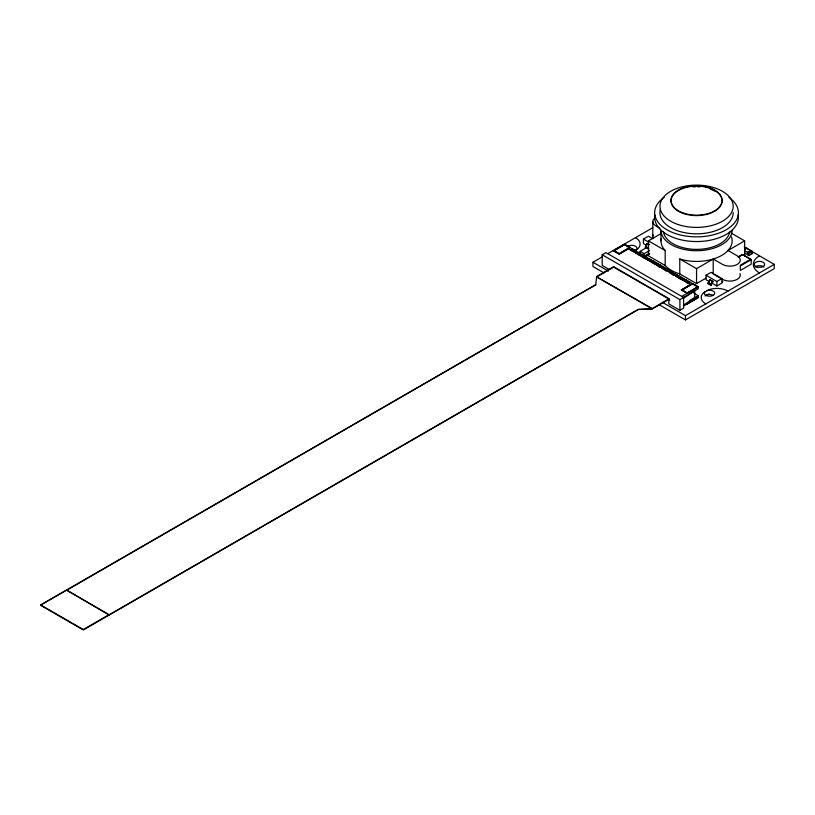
<?xml version="1.0" encoding="UTF-8"?>
<svg xmlns="http://www.w3.org/2000/svg" width="815" height="815" viewBox="0 0 815 815"><rect width="100%" height="100%" fill="white"/><g stroke="black" fill="none" stroke-linecap="round" stroke-linejoin="round"><path stroke-width="1.22" d="M740.356 265.945L740.417 265.16L750.697 259.221L751.186 259.69L751.186 264.192L740.356 270.437L740.356 265.945L751.186 259.69L742.465 254.474L738.359 256.847M595.734 284.985L596.651 276.764L652.153 308.804L638.277 309.333L109.2 614.795L66.647 590.233L595.734 284.771L40.75 604.975L66.647 590.019L109.2 615.009M645.837 247.291L645.317 247.587L646.876 243.756L649.321 244.561M708.48 282.683L710.018 279.606L712.901 281.277L710.823 285.403L707.94 283.243L708.48 282.683L711.363 284.353L712.901 281.277M727.938 250.562L744.655 240.873L731.065 233.008M646.876 244.5L647.395 243.451M710.823 285.403L711.363 284.353M634.416 250.969L638.002 248.606A15.699 9.067 0 0 0 635.506 237.674M704.975 295.967L709.05 293.909M683.683 298.198L694.706 290.863L694.706 297.699L683.683 305.034M609.274 269.521L602.204 265.435L602.204 254.759L605.902 252.619L683.602 297.485L683.602 308.162L679.904 310.301L668.799 303.893L668.799 298.545L613.308 266.505M603.966 272.862L592.953 266.505L592.953 262.236L602.591 256.674M607.756 253.689L652.856 227.65M690.631 284.455L681.381 290.008L690.631 284.455L628.477 248.565L619.227 253.903L613.308 250.704L624.219 244.398L629.587 247.495M629.771 247.393L624.779 244.51L613.858 250.806L624.779 244.296L629.954 247.495L619.043 253.801L629.954 247.281M646.672 245.468L643.432 243.593L643.432 239.101L648.445 236.207L652.774 238.703M613.308 250.704L619.227 254.117L628.477 248.779L631.065 250.276L632.919 249.207L631.065 250.276M705.922 278.19L696.55 283.6L679.781 273.942A35.585 20.548 0 0 1 665.172 265.517L648.455 255.829L648.455 240.873L660.945 233.661M631.065 250.49L632.542 251.346L634.396 250.134L636.617 251.56M636.617 251.417L634.763 252.487M638.094 252.273L636.24 253.475L638.094 252.273L640.315 253.689M596.651 276.55L613.308 266.933L668.799 298.973L652.153 308.59L596.651 276.978L613.919 267.004M640.121 254.086L640.121 251.346L646.631 247.587L648.679 248.769M640.315 253.557L638.461 254.759L639.948 255.615L641.792 254.331L639.948 255.401L642.169 256.684L644.013 255.615L642.169 256.684M640.121 251.346L644.207 253.709L649.636 250.572M644.207 253.709L644.207 256.44L649.636 253.312M648.73 254.036L644.207 256.44M642.169 256.898L643.646 257.754L649.514 254.26M643.646 257.754C644.808 255.034 650.258 258.182 645.867 259.027M647.711 257.754L645.867 258.813L643.646 257.54M651.409 259.883L649.198 258.6L647.344 259.669L649.565 260.953L651.409 259.883L649.565 260.953M647.344 259.883L649.198 258.6M651.042 261.809L652.897 260.739C659.753 263.693 646.794 263.194 652.897 260.739M653.263 263.092L655.117 262.022M653.263 263.306L654.74 264.162L656.595 262.878L658.815 264.162L656.961 265.435L658.449 266.291L660.293 265.018L658.449 266.291M654.74 264.162L656.595 262.878M658.815 264.162L656.961 265.221L654.74 263.948M660.659 267.361C665.071 264.651 659.539 269.541 658.449 266.077M662.147 268.216L663.991 267.147C670.847 270.101 657.899 269.602 663.991 267.147M664.368 269.5L666.212 268.43M665.845 270.356L667.689 269.286C672.895 271.976 665.804 271.884 664.368 269.714M665.845 270.57L667.689 269.286M668.066 271.639L669.91 270.57M669.543 272.485L671.397 271.426C678.253 274.37 665.295 273.881 671.397 271.426M671.764 273.769L673.618 272.699M673.241 274.624L675.095 273.555C680.291 276.244 673.2 276.163 671.764 273.983M673.241 274.838L675.095 273.555M675.462 275.908L677.316 274.838M676.939 276.764L678.793 275.694C685.649 278.638 672.691 278.149 678.793 275.694M679.16 278.047L681.014 276.978M679.781 273.942L679.781 258.997L696.55 268.644L713.329 258.997M680.647 278.893L682.491 277.834C687.697 280.523 680.607 280.431 679.16 278.261M680.647 279.107L682.491 277.834M682.868 280.177L684.712 279.107M686.189 279.963L684.345 281.246L686.189 279.963L688.41 281.246L686.566 282.53L688.043 283.386L689.898 282.102L688.043 283.172L690.631 284.669M40.75 604.975L83.303 629.537L109.2 614.581M40.75 605.402L83.303 629.964L638.277 309.547L652.153 309.017L669.421 299.044M688.41 281.246L686.566 282.316L684.345 281.032M744.727 249.461L746.897 248.218M709.295 281.623L706.045 279.749L706.045 275.256L711.067 272.353L721.886 278.608L721.886 283.1L716.874 285.994L711.464 282.876M738.196 257.194L742.526 254.698M692.852 283.6L681.941 290.109L692.852 283.6L698.037 286.798L687.116 293.105L698.037 286.585M750.788 250.46L747.538 252.334L747.538 254.84L748.842 255.584L752.092 253.709L752.092 251.214L745.593 247.465M744.625 250.653L748.842 253.088L752.092 251.214M681.758 296.416L687.3 293.206L681.381 290.008M687.3 293.42L698.221 287.125L698.221 288.826L682.848 297.699M602.204 254.759L679.904 299.614L683.602 297.485M707.94 283.742L710.018 279.606M706.045 275.256L716.874 281.501L721.886 278.608M689.439 300.735L698.221 295.662L698.221 297.373L683.602 306.022M722.365 282.082L722.885 281.277L722.365 281.328M687.3 303.679L698.587 297.373L687.3 303.893M662.33 302.284L685.456 315.639L774.25 264.376L774.25 268.644L685.456 319.908L659.029 304.657M744.268 247.057L774.25 264.376M750.788 252.966L752.092 253.709M744.625 252.935L747.538 254.626M742.465 254.474L750.697 259.221M727.999 250.49L737.249 255.829A10.463 6.041 0 0 1 737.249 264.376A10.463 6.041 0 0 1 722.457 264.376L713.207 259.027L713.207 273.983L722.457 279.321A10.463 6.041 0 0 0 735.079 280.289A10.463 6.041 0 0 0 739.959 273.494M659.967 228.292L655.851 225.918A10.463 6.041 0 0 1 654.19 218.624M643.432 239.101L648.842 242.218M646.876 243.756L648.801 244.867M709.498 279.912L712.901 281.776M645.857 246.527L648.74 248.198L648.21 248.758L645.317 247.088M707.94 283.243L710.823 284.904M629.954 247.495L632.919 249.207M641.792 254.331L644.013 255.615M660.293 265.018L662.514 266.291M689.898 282.102L692.852 283.814M698.037 286.798L692.852 284.028L698.221 287.125M632.725 249.522L634.213 250.378M636.434 251.662L637.911 252.518M640.132 253.801L641.609 254.657M643.83 255.93L645.307 256.786M647.528 258.07L649.005 258.925M651.226 260.209L652.713 261.065M654.934 262.338L656.411 263.194M658.632 264.478L660.109 265.333M662.33 266.617L663.807 267.473M666.028 268.746L667.505 269.602M669.726 270.886L671.203 271.741M673.424 273.025L674.912 273.881M677.133 275.154L678.61 276.01M680.831 277.294L682.308 278.149M684.529 279.433L686.006 280.289M688.227 281.572L689.704 282.418M634.029 252.059L632.542 251.346M636.24 253.343L638.461 254.626M698.221 295.662L694.146 293.319L694.146 291.037M613.858 250.592L619.043 253.587M681.941 289.896L687.116 292.891M681.381 289.794L687.3 293.206M667.607 298.922L669.787 300.185M592.953 262.236L608.377 271.14M648.455 240.873L665.172 250.562L665.172 265.517M748.842 253.088L748.842 255.584M744.655 240.873L744.655 255.829M716.874 281.501L716.874 285.994M696.55 268.644L696.55 283.6M685.456 315.639L685.456 319.908M679.904 299.614L679.904 310.301M660.965 240.873L660.965 230.197A35.585 20.548 0 0 0 696.55 250.735A35.585 20.548 0 0 0 732.135 230.197M652.784 221.649L652.784 236.605M731.452 236.87A35.585 20.548 0 0 1 717.75 257.377A35.585 20.548 0 0 1 679.781 258.997M665.172 250.562A35.585 20.548 0 0 1 661.138 238.856M738.207 215.007A41.86 24.165 0 0 1 696.55 241.546A41.86 24.165 0 0 1 654.893 215.007M728.905 197.342A41.86 24.165 0 0 1 725.167 230.319A41.86 24.165 0 0 1 667.933 230.319A41.86 24.165 0 0 1 664.194 197.342M729.619 232.071A33.221 19.183 0 0 1 696.55 249.38A33.221 19.183 0 0 1 663.491 232.071M733.184 212.674A36.624 21.149 0 0 1 693.677 233.762A36.624 21.149 0 0 1 660.374 209.363M653.141 238.163A10.463 6.041 0 0 1 653.141 235.036M678.498 211.289A25.53 14.741 0 0 1 689.948 186.625A25.53 14.741 0 0 1 721.214 204.687M720.735 205.604A25.53 14.741 0 0 1 714.602 211.289M713.645 211.819A25.53 14.741 0 0 1 704.435 214.885M703.162 215.109A25.53 14.741 0 0 1 689.948 215.109M688.675 214.885A25.53 14.741 0 0 1 683.785 213.632M682.654 213.235A25.53 14.741 0 0 1 679.466 211.819M693.219 186.89A25.53 14.741 0 0 1 695.45 186.778M697.66 186.778A25.53 14.741 0 0 1 699.881 186.89M710.456 189.141A25.53 14.741 0 0 1 714.602 191.087M754.914 267.137A5.236 3.026 0 0 1 763.981 267.137M631.808 249.604A5.236 3.026 0 0 1 635.506 250.49M706.89 290.588A5.236 3.026 0 0 1 714.653 292.687A5.236 3.026 0 0 1 708.592 296.181A5.236 3.026 0 0 1 704.975 291.699M759.448 272.913A20.925 12.082 0 0 1 759.448 255.829M627.275 246.843A5.236 3.026 0 0 1 634.416 245.733A5.236 3.026 0 0 1 636.332 249.859M705.8 303.893A15.699 9.067 0 0 1 703.304 292.952L709.05 289.631A15.699 9.067 0 0 1 727.999 291.077M706.89 294.867A5.236 3.026 0 0 1 713.207 295.346M683.785 213.204A25.53 14.741 0 0 0 722.08 200.439A25.53 14.741 0 0 0 683.785 187.674A25.53 14.741 0 0 0 683.785 213.204M678.243 224.583A36.624 21.149 0 0 0 733.184 206.266A36.624 21.149 0 0 0 678.243 187.959A36.624 21.149 0 0 0 678.243 224.583M756.829 266.984A5.236 3.026 0 0 0 764.684 264.376A5.236 3.026 0 0 0 756.829 261.758A5.236 3.026 0 0 0 756.829 266.984"/></g></svg>
